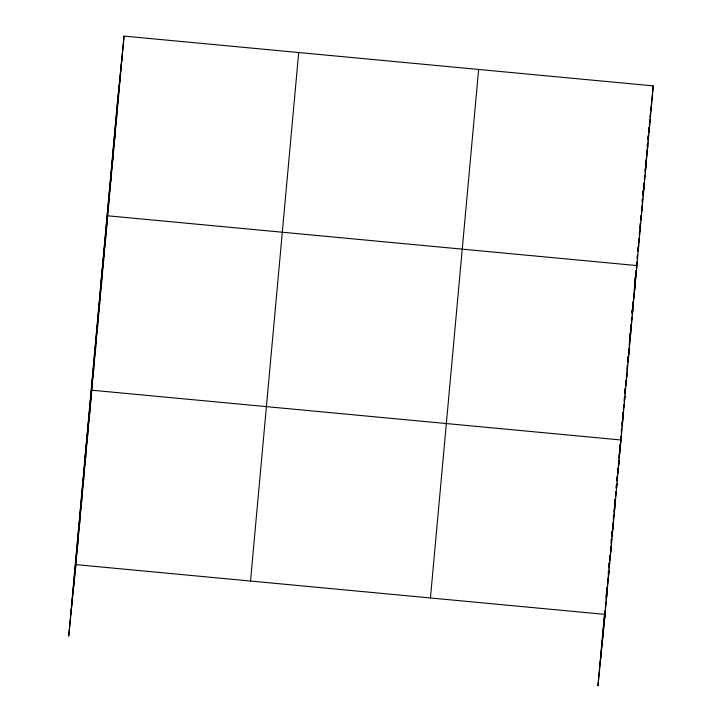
<?xml version="1.0" encoding="UTF-8"?>
<svg xmlns="http://www.w3.org/2000/svg" width="722" height="722" viewBox="0 0 722 722"><rect width="100%" height="100%" fill="white"/><g stroke="black" fill="none" stroke-linecap="round" stroke-linejoin="round"><path stroke-width="1.08" d="M70.918 614.232L119.103 85.728M73.166 591.688L121.359 63.175M75.35 569.802L124.058 36.1L653.266 85.882L604.558 619.584M250.507 581.039L298.7 52.526M430.438 597.96L478.632 69.447M604.504 613.953L597.942 685.9L605.081 614.395L75.873 564.613L68.734 636.118L116.919 107.605L124.058 36.1M605.397 604.143L605.596 601.967M606.092 596.516L606.29 594.332M608.276 572.537L608.475 570.353M608.971 564.902L609.169 562.727M610.46 548.549L610.659 546.373M611.155 540.922L611.353 538.738M611.859 533.296L612.057 531.112M613.348 516.943L613.547 514.759M614.738 501.682L614.936 499.498M619.81 446.088L620.008 443.904M622.689 414.473L622.887 412.298M624.873 390.494L625.072 388.319M625.568 382.868L625.766 380.684M627.761 358.879L627.959 356.704M628.456 351.253L628.654 349.069M630.658 327.102L630.857 324.882M631.362 319.332L631.569 317.111M632.075 311.57L632.273 309.35M635.008 279.405L635.207 277.185M642.183 200.644L642.39 198.433M642.896 192.882L643.094 190.662M600.126 664.014L604.991 610.604M605.388 606.245L605.686 602.969M606.092 598.61L606.489 594.251M606.886 589.892L607.184 586.625M607.581 582.257L607.879 578.99M608.276 574.631L608.673 570.272M608.971 566.996L609.368 562.637M609.765 558.277L610.063 555.01M610.46 550.651L610.758 547.375M611.155 543.016L611.552 538.657M611.85 535.39L612.247 531.031M612.644 526.672L612.942 523.396M613.339 519.037L613.745 514.678M614.043 511.411L614.341 508.135M614.738 503.776L615.036 500.508M616.227 487.422L616.525 484.155L616.245 487.458M616.922 479.796L617.22 476.529M617.716 471.078L618.014 467.802M618.411 463.443L618.709 460.176M619.106 455.817L619.404 452.541M619.801 448.182L619.999 446.006M620.595 439.463L620.893 436.196M621.299 431.837L621.597 428.561M621.994 424.202L622.292 420.935M622.689 416.576L623.086 412.208M623.483 407.849L623.781 404.582M624.178 400.223L624.476 396.947M624.873 392.587L625.171 389.32M625.568 384.961L625.965 380.602M626.362 376.243L626.66 372.967M627.057 368.608L627.355 365.341M627.752 360.982L628.149 356.623M628.546 352.255L628.844 348.988M629.25 344.629L629.548 341.362M629.945 336.993L630.243 333.726M630.64 329.367L631.037 325.008M632.129 312.978L632.436 309.648M632.842 305.216L633.14 301.886M633.546 297.446L633.952 293.015M634.259 289.684L634.656 285.244M634.963 281.923L635.369 277.483M635.676 274.152L635.974 270.831M636.479 265.281L636.786 261.951M637.192 257.519L637.391 255.299M637.896 249.749L638.203 246.428M638.609 241.987L638.907 238.657M639.313 234.226L639.62 230.896M640.017 226.455L640.324 223.134M640.73 218.694L641.028 215.364M641.542 209.822L641.84 206.492M642.246 202.052L642.553 198.73M642.95 194.29L643.257 190.96M643.663 186.529L643.961 183.198M644.367 178.758L644.674 175.437M645.08 170.997L645.378 167.666M645.784 163.235L646.19 158.795M646.596 154.364L646.894 151.033M647.3 146.593L647.607 143.263M648.013 138.832L648.311 135.501L647.986 138.786M602.374 641.47L605.153 610.947M605.352 608.763L605.957 602.229M606.155 600.045L606.651 594.594M606.85 592.41L607.346 586.968M607.545 584.784L608.836 570.615M609.034 568.431L609.53 562.979M609.729 560.804L610.225 555.353M610.424 553.169L611.02 546.635M611.218 544.451L611.714 539M611.913 536.825L612.31 532.457M612.608 529.19L613.908 515.021M614.106 512.837L614.602 507.386M614.801 505.21L615.297 499.759M615.496 497.575L615.992 492.133M616.29 488.857L616.687 484.498M616.985 481.231L617.481 475.78M617.68 473.596L618.176 468.145L617.635 473.497M618.375 465.97L618.871 460.519L618.384 465.961M619.666 451.801L619.07 458.335L620.983 439.978L91.775 390.205L84.636 461.71M619.864 449.616L620.261 445.257M620.559 441.99L621.064 436.539M621.263 434.355L621.759 428.904M621.958 426.729L622.554 420.186M622.752 418.002L623.248 412.551M623.447 410.376L623.943 404.925M624.241 401.658L624.738 396.207M624.936 394.022L625.433 388.571M625.631 386.396L626.127 380.945M626.326 378.761L626.822 373.31M627.021 371.135L627.617 364.592M627.815 362.408L628.212 358.049M628.519 354.782L629.015 349.331M629.214 347.156L630.505 332.977M630.703 330.802L631.199 325.351M631.398 323.167L631.894 317.716M632.192 314.449L633.384 301.372M633.582 299.188L634.078 293.737L633.537 299.088M634.277 291.544L634.791 285.993M634.99 283.773L636.199 270.461M636.407 268.241L636.912 262.7M637.21 259.369L637.616 254.938M637.923 251.608L638.428 246.058M638.627 243.846L639.132 238.296M639.34 236.076L639.845 230.535M640.044 228.314L640.549 222.764M640.757 220.553L641.262 215.003M641.461 212.782L641.966 207.241M642.174 205.021L642.779 198.36M642.977 196.149L643.482 190.599M643.69 188.379L644.195 182.837M644.394 180.617L644.899 175.067M645.107 172.856L645.612 167.305M645.811 165.085L646.316 159.544M646.515 157.324L646.921 152.883M647.228 149.562L647.833 142.902M648.04 140.682L648.546 135.14M648.744 132.92L649.249 127.37M649.448 125.159L649.962 119.608M650.161 117.388L650.567 112.957L650.134 117.253M121.72 61.253L122.244 56.063M119.897 81.225L120.421 76.036M118.083 101.188L118.598 95.999M116.26 121.152L116.774 115.962M114.437 141.124L114.96 135.935M112.623 161.087L113.137 155.898M110.8 181.051L111.314 175.861M108.977 201.023L109.5 195.824M100.538 287.302L107.677 215.797L636.885 265.57L636.47 269.721M105.168 242.791L105.692 237.592M103.183 264.586L103.697 259.397M101.197 286.39L101.712 281.201M99.203 308.186L99.726 302.996M97.217 329.99L97.741 324.801M95.232 351.794L95.746 346.605M93.246 373.59L93.761 368.4M89.266 417.199L89.781 412M87.281 438.994L87.795 433.805M85.295 460.798L85.81 455.609M83.301 482.603L83.824 477.404M81.315 504.398L81.83 499.209M79.33 526.203L79.844 521.013M77.344 547.998L77.859 542.809M646.569 153.01L646.786 150.826M647.219 146.449L647.553 143.164M648.744 131.205L649.168 126.91M649.385 124.762L649.926 119.401M650.892 109.672L653.266 85.882M650.928 111.035L651.443 105.845M649.105 130.998L649.629 125.808M647.291 150.97L647.805 145.781M645.468 170.934L645.982 165.744M643.645 190.897L644.168 185.707M641.822 210.869L642.345 205.671M640.008 230.832L640.522 225.643M638.185 250.796L638.699 245.606M629.963 334.891L630.18 332.707M630.622 328.329L630.947 325.044M632.147 313.05L632.463 309.828M632.788 306.606L633.32 301.236M634.286 291.553L636.362 270.759M634.376 292.563L634.891 287.374M632.391 314.368L632.905 309.178M630.405 336.163L630.92 330.974M628.411 357.968L628.934 352.778M626.425 379.772L626.94 374.583M624.44 401.567L624.954 396.378M622.445 423.372L622.969 418.182M614.828 501.646L615.045 499.453M616.994 479.94L617.418 475.645M618.474 466.972L618.989 461.782M616.489 488.776L617.003 483.587M614.494 510.58L615.018 505.382M612.509 532.376L613.032 527.186M610.523 554.18L611.038 548.991M608.538 575.976L609.052 570.786M606.543 597.78L607.067 592.591M615.83 491.79L615.532 495.057L615.812 491.79M631.732 317.373L631.434 320.649L631.714 317.382"/></g></svg>
